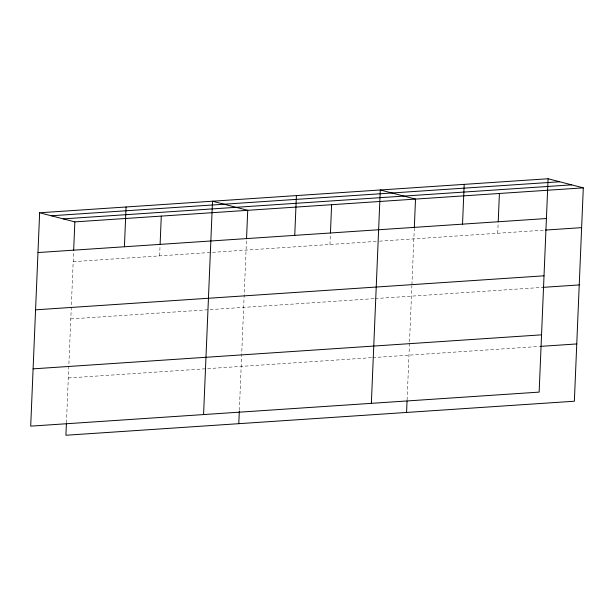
<?xml version="1.0" encoding="UTF-8"?>
<svg xmlns="http://www.w3.org/2000/svg" width="614" height="614" viewBox="0 0 614 614"><rect width="100%" height="100%" fill="white"/><g stroke="black" fill="none" stroke-linecap="round" stroke-linejoin="round"><path stroke-width="0.46" stroke-dasharray="3.07 2.3" d="M66.435 422.839L73.588 252.193M159.625 255.877L160.062 245.462M239.345 410.313L246.498 239.675M329.956 244.479L330.393 234.064M407.09 400.044L409.492 342.796M409.53 341.844L411.887 285.648M411.925 284.696L414.281 228.454M497.739 233.259L498.177 222.836M73.189 261.664L378.569 241.233M379.529 241.164L544.449 230.135M70.787 318.942L374.264 298.642M375.215 298.581L543.006 287.352M68.315 377.963L371.792 357.663M372.744 357.594L539.576 346.434"/><path stroke-width="0.92" d="M39.641 212.774L30.7 426.139L539.146 392.116L548.087 178.751L39.641 212.774L74.854 221.884L583.3 187.861L574.359 401.226L65.913 435.249L66.396 423.79M73.665 250.297L74.854 221.884M124.412 246.767L126.077 206.987M160.1 244.51L161.29 216.097M203.572 414.573L212.513 201.208L247.726 210.318L246.536 238.731M238.785 423.683L239.306 411.273M294.743 235.369L296.409 195.59M330.432 233.12L331.621 204.7M371.355 403.344L380.296 189.979L415.517 199.089L414.32 227.502M406.568 412.454L407.051 400.996M462.526 224.148L464.192 184.369M498.215 221.892L499.405 193.479M51.261 215.775L559.707 181.759M63.234 218.876L571.68 184.86M37.976 252.554L546.422 218.53M545.409 230.066L581.635 227.641M35.574 309.832L544.019 275.816M543.006 287.352L579.232 284.927M33.102 368.853L541.54 334.837M540.535 346.373L576.761 343.947M548.087 178.751L583.3 187.861"/></g></svg>
